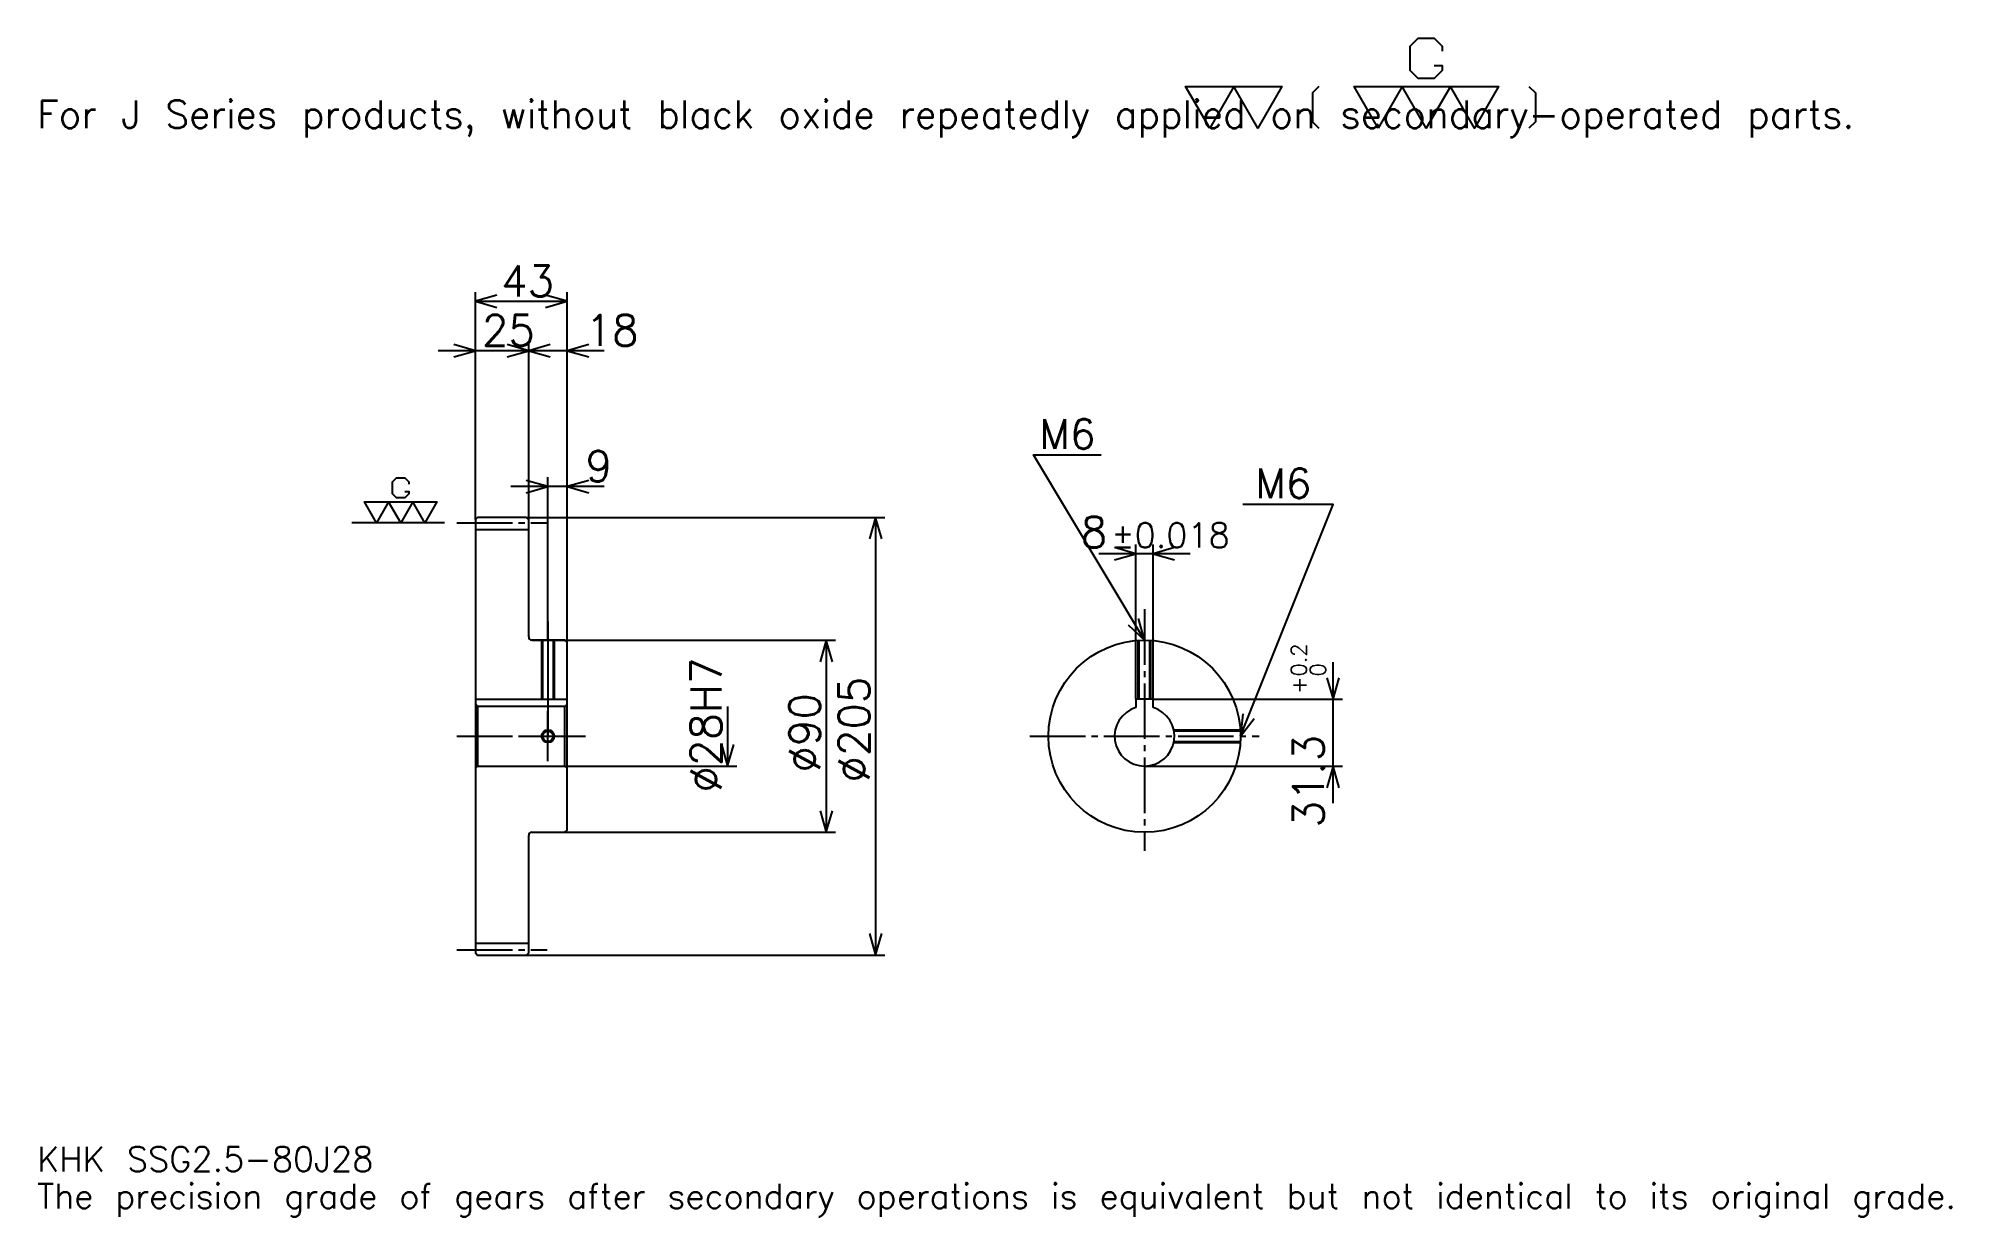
# Model space of a CAD drawing. Extents: x 29 to 926, y 11 to 563.
import ezdxf

# ---------------------------------------------------------------- set-up
doc = ezdxf.new("R2010")
doc.units = 0
doc.linetypes.add('DASHDOT', pattern=[34.695651, 26.021739, -2.891304, 2.891304, -2.891304])
doc.layers.get('0').update_dxf_attribs({"linetype": 'CONTINUOUS'})
doc.layers.add('DASHDOT', color=6, linetype='DASHDOT')
doc.styles.add('KANJI', font='TXT', dxfattribs={"bigfont": 'BIGFONT'})

msp = doc.modelspace()

# ---------------------------------------------------------------- linework, layer by layer
at = {"color": 5}
for p, q in [((234.195663, 338.141296), (234.195663, 443.673889)), ((234.195663, 439.336945), (277.195679, 439.336945)), ((277.195679, 338.141296), (277.195679, 443.673889)), ((276.543488, 416.206512), (216.847839, 416.206512)), ((294.543488, 416.206512), (241.847839, 416.206512)), ((259.195679, 338.141296), (259.195679, 420.543457)), ((294.543488, 352.597809), (250.847839, 352.597809)), ((268.195679, 338.141296), (268.195679, 356.934784)), ((234.195663, 337.141296), (234.195663, 338.141296)), ((258.195679, 338.141296), (277.195679, 338.141296)), ((259.195679, 337.141296), (259.195679, 338.141296)), ((268.195679, 280.641296), (268.195679, 338.141296)), ((268.195679, 280.641296), (268.195679, 338.141296)), ((277.195679, 338.141296), (426.097839, 338.141296)), ((277.195679, 279.641296), (277.195679, 338.141296)), ((421.760864, 338.141296), (421.760864, 133.141296)), ((543.717407, 252.941299), (543.717407, 325.456512)), ((551.717407, 252.941299), (551.717407, 325.456512)), ((569.065247, 321.119568), (526.369568, 321.119568)), ((260.695679, 280.641296), (277.195679, 280.641296)), ((277.195679, 280.641296), (402.967407, 280.641296)), ((398.630432, 280.641296), (398.630432, 190.641296)), ((636.086975, 204.293472), (636.086975, 270.289124)), ((551.717407, 252.941299), (640.423889, 252.941299)), ((352.369568, 249.641296), (352.369568, 221.641296)), ((277.195679, 221.641296), (356.706543, 221.641296)), ((547.717407, 221.641296), (640.423889, 221.641296)), ((260.695679, 190.641296), (277.195679, 190.641296)), ((277.195679, 190.641296), (402.967407, 190.641296)), ((258.195679, 133.141296), (277.195679, 133.141296)), ((277.195679, 133.141296), (426.097839, 133.141296))]:
    msp.add_line(p, q, dxfattribs=at)
at = {"color": 7}
msp.add_line((219.739136, 335.641296), (176.369568, 335.641296), dxfattribs=at)
at = {"color": 4}
for p, q in [((234.195663, 332.516296), (259.195679, 332.516296)), ((234.195663, 252.941299), (277.195679, 252.941299)), ((235.195663, 249.641296), (235.195663, 221.641296)), ((276.195679, 249.641296), (277.195679, 250.641296)), ((276.195679, 221.641296), (277.195679, 220.641296)), ((234.195663, 138.766296), (259.195679, 138.766296))]:
    msp.add_line(p, q, dxfattribs=at)
at = {"color": 7}
for points in [[(683.504333, 549.752563), (687.263062, 549.752563), (687.263062, 547.497375), (683.504333, 543.738647), (675.986938, 543.738647), (672.228271, 547.497375), (672.228271, 558.773438), (675.986938, 562.532166), (683.504333, 562.532166), (687.263062, 558.773438), (687.263062, 556.51825)], [(578.260864, 520.434753), (566.984802, 539.97998), (612.089111, 539.97998), (600.813049, 520.434753), (589.536926, 539.97998), (578.260864, 520.434753)], [(629.37915, 539.97998), (626.372192, 536.973022), (626.372192, 523.441711), (629.37915, 520.434753)], [(657.193481, 520.434753), (645.917358, 539.97998), (713.573914, 539.97998), (702.297852, 520.434753), (691.021729, 539.97998), (679.745667, 520.434753), (668.469543, 539.97998), (657.193481, 520.434753)], [(727.856934, 539.97998), (730.863892, 536.973022), (730.863892, 523.441711), (727.856934, 520.434753)], [(201.09024, 350.300201), (202.969574, 350.300201), (202.969574, 349.172607), (201.09024, 347.293243), (197.331543, 347.293243), (195.452179, 349.172607), (195.452179, 354.810638), (197.331543, 356.690002), (201.09024, 356.690002), (202.969574, 354.810638), (202.969574, 353.683044)], [(187.934799, 335.641296), (182.296753, 345.41391), (216.125015, 345.41391), (210.486969, 335.641296), (204.848923, 345.41391), (199.210876, 335.641296), (193.572845, 345.41391), (187.934799, 335.641296)]]:
    msp.add_lwpolyline(points, dxfattribs=at)
at = {"color": 5}
for points in [[(244.315231, 442.228271), (234.195663, 439.336945), (244.315231, 436.445618)], [(267.076111, 436.445618), (277.195679, 439.336945), (267.076111, 442.228271)], [(224.076096, 413.315186), (234.195663, 416.206512), (224.076096, 419.097839)], [(249.076096, 413.315186), (259.195679, 416.206512), (249.076096, 419.097839)], [(269.315216, 419.097839), (259.195679, 416.206512), (269.315216, 413.315186)], [(287.315216, 419.097839), (277.195679, 416.206512), (287.315216, 413.315186)], [(547.717407, 280.641296), (495.67395, 367.380432), (527.478271, 367.380432)], [(258.076111, 349.706512), (268.195679, 352.597809), (258.076111, 355.489136)], [(287.315216, 355.489136), (277.195679, 352.597809), (287.315216, 349.706512)], [(592.717407, 235.641296), (636.086975, 344.25), (593.873901, 344.25)], [(424.652191, 328.021729), (421.760864, 338.141296), (418.869568, 328.021729)], [(533.597839, 318.228241), (543.717407, 321.119568), (533.597839, 324.010864)], [(561.836975, 324.010864), (551.717407, 321.119568), (561.836975, 318.228241)], [(540.031677, 287.831177), (547.717407, 280.641296), (544.990173, 290.806305)], [(401.521759, 270.521729), (398.630432, 280.641296), (395.739136, 270.521729)], [(633.195679, 263.060852), (636.086975, 252.941299), (638.978271, 263.060852)], [(593.785034, 246.111511), (592.717407, 235.641296), (599.155334, 243.967056)], [(349.478271, 231.760864), (352.369568, 221.641296), (355.260864, 231.760864)], [(638.978271, 211.521729), (636.086975, 221.641296), (633.195679, 211.521729)], [(395.739136, 200.760864), (398.630432, 190.641296), (401.521759, 200.760864)], [(418.869568, 143.260864), (421.760864, 133.141296), (424.652191, 143.260864)]]:
    msp.add_lwpolyline(points, dxfattribs=at)
at = {"color": 4}
for points in [[(259.195679, 282.141296), (259.195679, 337.141296), (258.195679, 338.141296), (235.195663, 338.141296), (234.195663, 337.141296), (234.195663, 220.641296)], [(260.695679, 190.641296), (276.195679, 190.641296), (277.195679, 191.641296), (277.195679, 279.641296), (276.195679, 280.641296), (260.695679, 280.641296)], [(265.195679, 280.641296), (265.195679, 252.941299)], [(265.735657, 280.641296), (265.735657, 252.941299)], [(270.65567, 280.641296), (270.65567, 252.941299)], [(271.195679, 280.641296), (271.195679, 252.941299)], [(544.717407, 252.941299), (544.717407, 280.541199)], [(545.257385, 252.941299), (545.257385, 280.574005)], [(550.177368, 252.941299), (550.177368, 280.574005)], [(550.717407, 252.941299), (550.717407, 280.541199)], [(551.717407, 249.057709), (551.717407, 252.941299), (543.717407, 252.941299), (543.717407, 249.057709)], [(234.195663, 220.641296), (235.195663, 221.641296), (276.195679, 221.641296), (276.195679, 249.641296), (235.195663, 249.641296), (234.195663, 250.641296)], [(561.392212, 238.641296), (592.61731, 238.641296)], [(561.499573, 238.101303), (592.650085, 238.101303)], [(561.499573, 233.18129), (592.650085, 233.18129)], [(561.392212, 232.641296), (592.61731, 232.641296)], [(234.195663, 220.641296), (234.195663, 134.141296), (235.195663, 133.141296), (258.195679, 133.141296), (259.195679, 134.141296), (259.195679, 189.141296)]]:
    msp.add_lwpolyline(points, dxfattribs=at)
for centre, radius in [((547.717407, 235.641296), 45), ((268.195679, 235.641296), 2.46)]:
    msp.add_circle(centre, radius, dxfattribs=at)
at = {"color": 7}
msp.add_circle((268.195679, 235.641296), 3, dxfattribs=at)
at = {"color": 4}
for centre, radius, start, end in [((260.695679, 282.141296), 1.5, 180, 270), ((547.717407, 235.641296), 14, 106.601549926, 73.398450074), ((260.695679, 189.141296), 1.5, 90, 180)]:
    msp.add_arc(centre, radius, start, end, dxfattribs=at)
at = {"layer": 'DASHDOT', "color": 7}
for p, q in [((225.521744, 335.641296), (267.869568, 335.641296)), ((547.717407, 295.097809), (547.717407, 181.967377)), ((268.195679, 280.641296), (268.195679, 235.641296)), ((225.521744, 235.641296), (285.869568, 235.641296)), ((494.043518, 235.641296), (601.391296, 235.641296)), ((225.521744, 135.641296), (267.869568, 135.641296))]:
    msp.add_line(p, q, dxfattribs=at)
for points in [[(268.195679, 289.315216), (268.195679, 244.26738)], [(268.195679, 223.967377), (268.195679, 247.315216)], [(256.521759, 235.641296), (279.869568, 235.641296)]]:
    msp.add_lwpolyline(points, dxfattribs=at)

# ---------------------------------------------------------------- texts
at = {"color": 7, "style": 'KANJI'}
for s, height, p in [('For J Series products, without black oxide repeatedly applied on secondary-operated parts.', 13.01087, (28.913044, 520.434753)), ('43', 14.456522, (246.29892, 441.649994)), ('25', 14.456522, (237.29892, 418.519562)), ('18', 14.456522, (285.869568, 418.519562)), ('M6', 13.878261, (498.565247, 370.271729)), ('9', 14.456522, (285.869568, 354.910858)), ('M6', 13.878261, (599.656494, 347.141296)), ('8', 14.456522, (517.876282, 324.010864)), ('%%p0.018', 11.565217, (532.186462, 324.010864)), ('KHK SSG2.5-80J28', 11.565217, (28.913044, 31.804348)), ('The precision grade of gears after secondary operations is equivalent but not identical to its original grade.', 11.565217, (28.913044, 14.456522))]:
    msp.add_text(s, height=height, dxfattribs=at).set_placement(p)
for s, height, p in [('0.2', 7.228261, (623.654358, 263.609772)), ('%%c28H7', 14.456522, (349.478271, 209.258148)), ('%%c205', 14.456522, (418.869568, 213.956512)), ('+', 7.228261, (623.654358, 255.514114)), ('0', 7.228261, (632.617371, 263.609772)), ('%%c90', 14.456522, (395.739136, 218.654877)), ('31.3', 14.456522, (631.75, 192.940567))]:
    msp.add_text(s, height=height, rotation=90, dxfattribs=at).set_placement(p)

doc.saveas('drawing.dxf')
